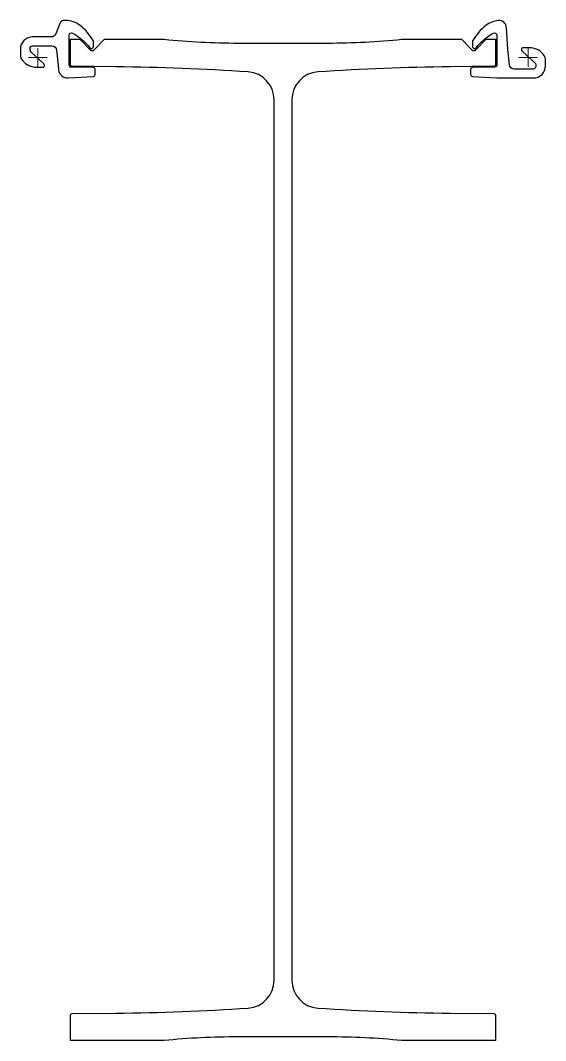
# Model space of a CAD drawing. Header units: millimetres. Extents: x -19 to 546, y -1056 to 40.
import ezdxf

# ---------------------------------------------------------------- set-up
doc = ezdxf.new("R2010")
doc.units = ezdxf.units.MM
doc.layers.get('0').update_dxf_attribs({"lineweight": 25})
doc.layers.add('ref', color=252, linetype='Continuous', lineweight=5)

msp = doc.modelspace()

# ---------------------------------------------------------------- linework, layer by layer
at = {"elevation": 0}
for points in [[(61.7, -12.8, 0.411079), (59.8, -10.8), (35.7, -10.5, -0.411079), (33.7, -8.5), (33.7, 23.8, -0.567914), (37.4, 26, -0.101503), (55.9, 10.5, 0.710366), (59.7, 11.8), (59.7, 17.2, 0.135195), (59.5, 18.2, 0.089428), (45.5, 34.3, 0.17076), (29.8, 39.8), (28.2, 39.8, 0.311359), (23.5, 36.6), (19.2, 25.2, -0.311359), (14.5, 22), (14.1, 22), (-5.8, 22, 0.414214), (-18.8, 9), (-18.8, 3, 0.17875), (-16.3, -3.5, 0.219232), (-1.2, -10.5), (5.1, -10.5, 0.443759), (7.2, -8.2, 0.186609), (6.5, -6.8), (-7.3, 5.6, -0.212557), (-8.3, 7.9), (-8.3, 9.5, -0.414214), (-5.3, 12.5), (15.1, 12.5, -0.385273), (20.1, 8), (21.7, -8.2), (22.2, -13, 0.402787), (32.8, -22), (59.9, -20.3, 0.396562), (61.7, -18.3)], [(545.7, -3, 0.17875), (543.3, 3.5, 0.219232), (528.2, 10.5), (521.9, 10.5, 0.414214), (519.7, 8.4, 0.212557), (520.5, 6.8), (534.3, -5.6, -0.212557), (535.2, -7.9), (535.2, -9.5, -0.414214), (532.2, -12.5), (511.9, -12.5, -0.385273), (506.9, -8), (505.2, 8.4), (503.7, 32.2, 0.41996), (495.1, 39.7, 0.149445), (481.5, 34.3, 0.089428), (467.5, 18.2, 0.135195), (467.2, 17.2), (467.2, 11.8, 0.710366), (471.1, 10.5, -0.101503), (489.6, 26, -0.567914), (493.2, 23.8), (493.2, -8.5, -0.411079), (491.3, -10.5), (467.2, -10.8, 0.411079), (465.2, -12.8), (465.2, -18.4, 0.396562), (467.1, -20.4), (493.2, -22), (532.7, -22, 0.414214), (545.7, -9)], [(35, -7.5), (35, 19.5), (38, 19.5), (45, 19.5), (56.1, 8.3, 0.414214), (60.4, 8.3), (71.5, 19.5), (135.7, 19.5, 0.024866), (215.1, 15.5), (263.5, 15.5), (311.9, 15.5, 0.024866), (391.3, 19.5), (455.5, 19.5), (466.6, 8.3, 0.414214), (470.9, 8.3), (482, 19.5), (489, 19.5), (492, 19.5), (492, -7.5, -0.411288), (490, -9.5), (443, -10, 0.014216), (301, -15.5, 0.394764), (273, -45.4), (273, -991, 0.394764), (301, -1020.9, 0.014216), (443, -1026.4), (490, -1026.9, -0.411288), (492, -1028.9), (492, -1055.8), (489, -1055.8), (391.3, -1055.8, 0.024866), (311.9, -1051.9), (263.5, -1051.9), (215.1, -1051.9, 0.024866), (135.7, -1055.8), (38, -1055.8), (35, -1055.8), (35, -1028.9, -0.411288), (37, -1026.9), (84, -1026.4, 0.014216), (226, -1020.9, 0.394764), (254, -991), (254, -45.4, 0.394764), (226, -15.5, 0.014216), (84, -10), (37, -9.5, -0.411288)]]:
    msp.add_lwpolyline(points, format="xyb", close=True, dxfattribs=at)
at = {"layer": 'ref'}
for p, q in [((10, 0), (-10, 0)), ((0, -10), (0, 10)), ((517, 0), (537, 0)), ((527, 10), (527, -10))]:
    msp.add_line(p, q, dxfattribs=at)

doc.saveas('drawing.dxf')
